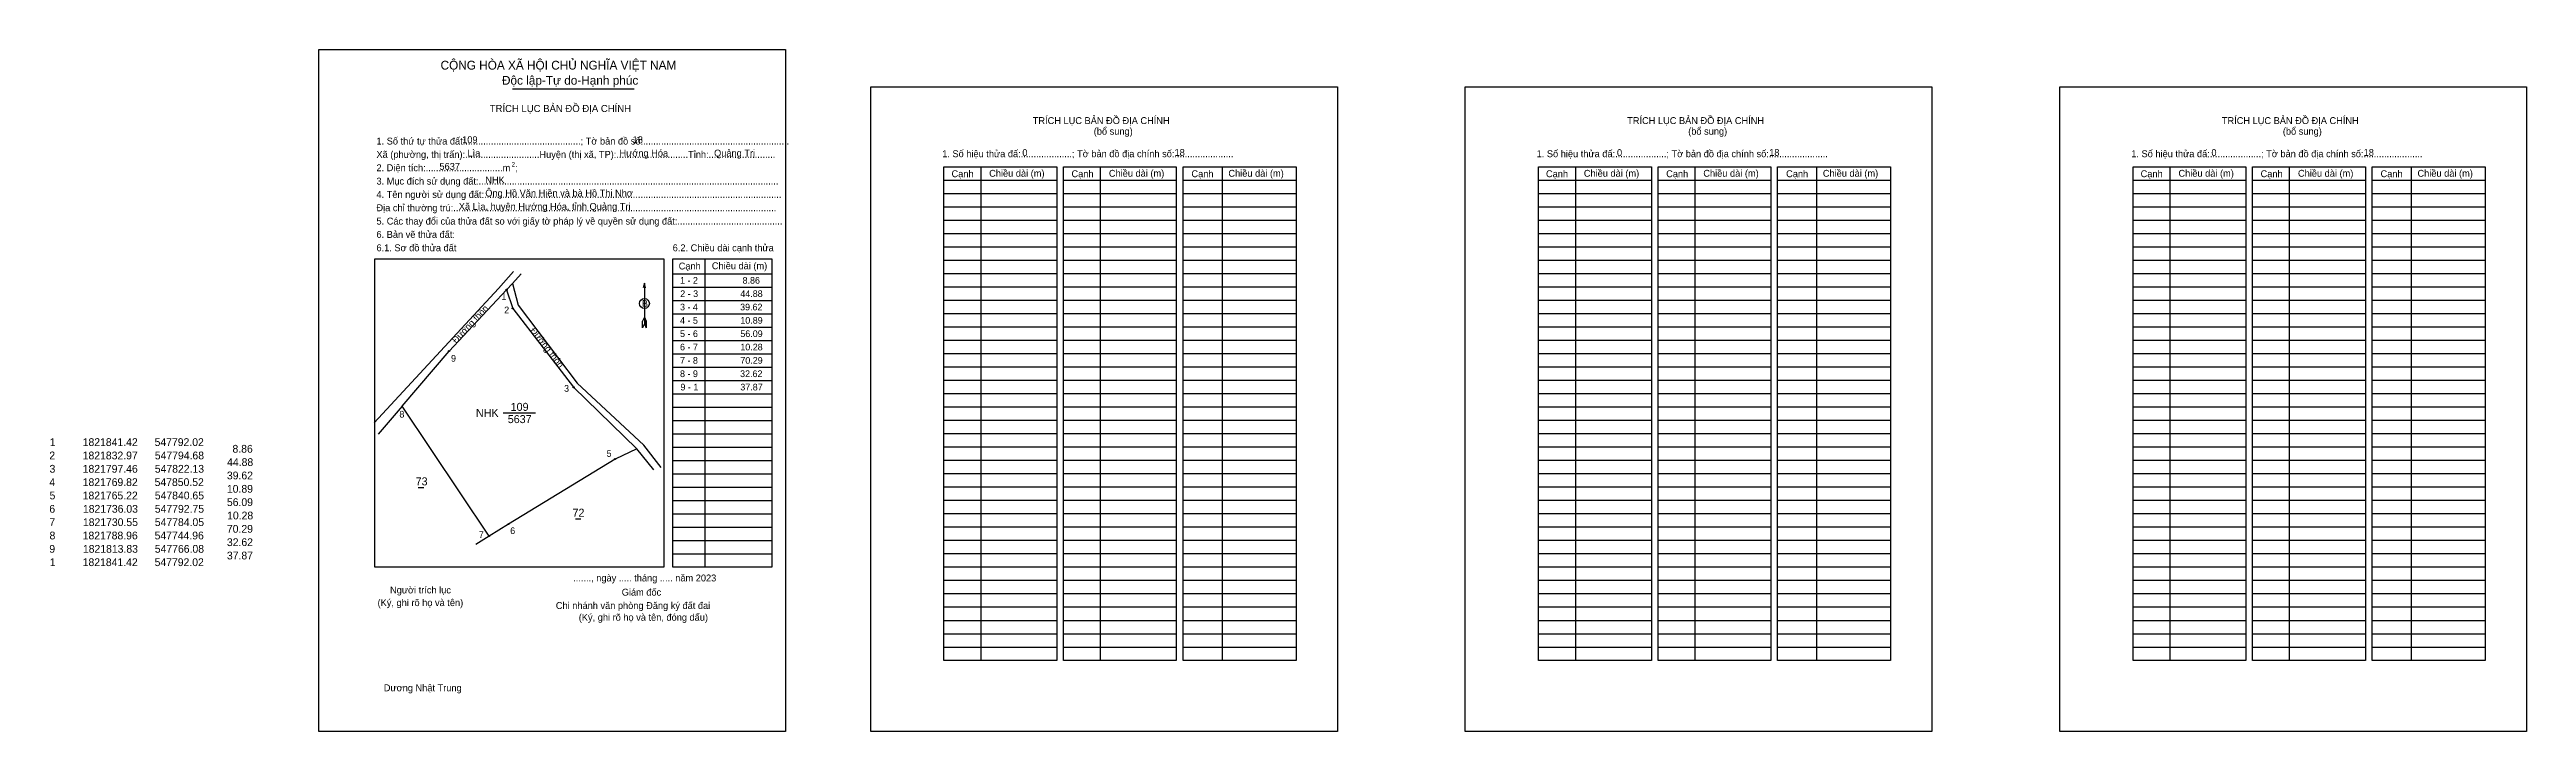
# Model space of a CAD drawing. Extents: x 547587 to 548700, y 1821643 to 1821949.
import ezdxf

# ---------------------------------------------------------------- set-up
doc = ezdxf.new("R2010")
doc.units = 0
for name, color, linetype in [('Level 1', 7, 'Continuous'), ('Level 10', 7, 'Continuous'), ('Level 11', 7, 'Continuous'), ('Level 13', 7, 'Continuous'), ('Level 2', 7, 'Continuous'), ('Level 27', 7, 'Continuous'), ('Level 36', 7, 'Continuous'), ('Level 52', 7, 'Continuous'), ('Level 53', 7, 'Continuous'), ('Level 6', 7, 'Continuous'), ('Level 9', 7, 'Continuous')]:
    doc.layers.add(name, color=color, linetype=linetype)

msp = doc.modelspace()

# ---------------------------------------------------------------- linework, layer by layer
at = {"layer": 'Level 1'}
for p, q in [((547707.6, 1821949.4), (547707.6, 1821949.4)), ((547955.6, 1821932.7), (547955.6, 1821932.7)), ((547988.5, 1821890.7), (548039.2, 1821890.7)), ((548005, 1821896.7), (548005, 1821674.7)), ((548042.2, 1821890.7), (548092.9, 1821890.7)), ((548058.7, 1821896.7), (548058.7, 1821674.7)), ((548096, 1821890.7), (548146.7, 1821890.7)), ((548113.5, 1821896.7), (548113.5, 1821674.7)), ((548255.7, 1821890.7), (548306.4, 1821890.7)), ((548272.2, 1821896.7), (548272.2, 1821674.7)), ((548309.4, 1821890.7), (548360.1, 1821890.7)), ((548325.9, 1821896.7), (548325.9, 1821674.7)), ((548363.1, 1821890.7), (548413.8, 1821890.7)), ((548380.6, 1821896.7), (548380.6, 1821674.7)), ((548522.8, 1821890.7), (548573.5, 1821890.7)), ((548539.3, 1821896.7), (548539.3, 1821674.7)), ((548576.5, 1821890.7), (548627.2, 1821890.7)), ((548593, 1821896.7), (548593, 1821674.7)), ((548630.3, 1821890.7), (548681, 1821890.7)), ((548647.8, 1821896.7), (548647.8, 1821674.7)), ((547988.5, 1821884.7), (548039.2, 1821884.7)), ((547988.5, 1821878.7), (548039.2, 1821878.7)), ((548042.2, 1821884.7), (548092.9, 1821884.7)), ((548042.2, 1821878.7), (548092.9, 1821878.7)), ((548096, 1821884.7), (548146.7, 1821884.7)), ((548096, 1821878.7), (548146.7, 1821878.7)), ((548255.7, 1821884.7), (548306.4, 1821884.7)), ((548255.7, 1821878.7), (548306.4, 1821878.7)), ((548309.4, 1821884.7), (548360.1, 1821884.7)), ((548309.4, 1821878.7), (548360.1, 1821878.7)), ((548363.1, 1821884.7), (548413.8, 1821884.7)), ((548363.1, 1821878.7), (548413.8, 1821878.7)), ((548522.8, 1821884.7), (548573.5, 1821884.7)), ((548522.8, 1821878.7), (548573.5, 1821878.7)), ((548576.5, 1821884.7), (548627.2, 1821884.7)), ((548576.5, 1821878.7), (548627.2, 1821878.7)), ((548630.3, 1821884.7), (548681, 1821884.7)), ((548630.3, 1821878.7), (548681, 1821878.7)), ((547988.5, 1821872.7), (548039.2, 1821872.7)), ((547988.5, 1821866.7), (548039.2, 1821866.7)), ((548042.2, 1821872.7), (548092.9, 1821872.7)), ((548042.2, 1821866.7), (548092.9, 1821866.7)), ((548096, 1821872.7), (548146.7, 1821872.7)), ((548096, 1821866.7), (548146.7, 1821866.7)), ((548255.7, 1821872.7), (548306.4, 1821872.7)), ((548255.7, 1821866.7), (548306.4, 1821866.7)), ((548309.4, 1821872.7), (548360.1, 1821872.7)), ((548309.4, 1821866.7), (548360.1, 1821866.7)), ((548363.1, 1821872.7), (548413.8, 1821872.7)), ((548363.1, 1821866.7), (548413.8, 1821866.7)), ((548522.8, 1821872.7), (548573.5, 1821872.7)), ((548522.8, 1821866.7), (548573.5, 1821866.7)), ((548576.5, 1821872.7), (548627.2, 1821872.7)), ((548576.5, 1821866.7), (548627.2, 1821866.7)), ((548630.3, 1821872.7), (548681, 1821872.7)), ((548630.3, 1821866.7), (548681, 1821866.7)), ((547732.8, 1821855.3), (547732.8, 1821855.3)), ((547881, 1821855.3), (547881, 1821716.6)), ((547988.5, 1821860.7), (548039.2, 1821860.7)), ((547988.5, 1821854.7), (548039.2, 1821854.7)), ((548042.2, 1821860.7), (548092.9, 1821860.7)), ((548042.2, 1821854.7), (548092.9, 1821854.7)), ((548096, 1821860.7), (548146.7, 1821860.7)), ((548096, 1821854.7), (548146.7, 1821854.7)), ((548255.7, 1821860.7), (548306.4, 1821860.7)), ((548255.7, 1821854.7), (548306.4, 1821854.7)), ((548309.4, 1821860.7), (548360.1, 1821860.7)), ((548309.4, 1821854.7), (548360.1, 1821854.7)), ((548363.1, 1821860.7), (548413.8, 1821860.7)), ((548363.1, 1821854.7), (548413.8, 1821854.7)), ((548522.8, 1821860.7), (548573.5, 1821860.7)), ((548522.8, 1821854.7), (548573.5, 1821854.7)), ((548576.5, 1821860.7), (548627.2, 1821860.7)), ((548576.5, 1821854.7), (548627.2, 1821854.7)), ((548630.3, 1821860.7), (548681, 1821860.7)), ((548630.3, 1821854.7), (548681, 1821854.7)), ((547853.9, 1821844.3), (547853.9, 1821826.1)), ((547866.6, 1821848.6), (547911.1, 1821848.6)), ((547988.5, 1821848.7), (548039.2, 1821848.7)), ((547988.5, 1821842.7), (548039.2, 1821842.7)), ((548042.2, 1821848.7), (548092.9, 1821848.7)), ((548042.2, 1821842.7), (548092.9, 1821842.7)), ((548096, 1821848.7), (548146.7, 1821848.7)), ((548096, 1821842.7), (548146.7, 1821842.7)), ((548255.7, 1821848.7), (548306.4, 1821848.7)), ((548255.7, 1821842.7), (548306.4, 1821842.7)), ((548309.4, 1821848.7), (548360.1, 1821848.7)), ((548309.4, 1821842.7), (548360.1, 1821842.7)), ((548363.1, 1821848.7), (548413.8, 1821848.7)), ((548363.1, 1821842.7), (548413.8, 1821842.7)), ((548522.8, 1821848.7), (548573.5, 1821848.7)), ((548522.8, 1821842.7), (548573.5, 1821842.7)), ((548576.5, 1821848.7), (548627.2, 1821848.7)), ((548576.5, 1821842.7), (548627.2, 1821842.7)), ((548630.3, 1821848.7), (548681, 1821848.7)), ((548630.3, 1821842.7), (548681, 1821842.7)), ((547866.6, 1821842.6), (547911.1, 1821842.6)), ((547866.6, 1821836.6), (547911.1, 1821836.6)), ((547988.5, 1821836.7), (548039.2, 1821836.7)), ((548042.2, 1821836.7), (548092.9, 1821836.7)), ((548096, 1821836.7), (548146.7, 1821836.7)), ((548255.7, 1821836.7), (548306.4, 1821836.7)), ((548309.4, 1821836.7), (548360.1, 1821836.7)), ((548363.1, 1821836.7), (548413.8, 1821836.7)), ((548522.8, 1821836.7), (548573.5, 1821836.7)), ((548576.5, 1821836.7), (548627.2, 1821836.7)), ((548630.3, 1821836.7), (548681, 1821836.7)), ((547853.9, 1821829.1), (547853.1, 1821827.3)), ((547853.1, 1821824.3), (547853.1, 1821827.3)), ((547853.9, 1821826.1), (547853.1, 1821824.3)), ((547853.9, 1821829.1), (547854.7, 1821827.3)), ((547853.9, 1821828.9), (547854.7, 1821827)), ((547853.9, 1821828.6), (547854.7, 1821826.7)), ((547853.9, 1821828.3), (547854.7, 1821826.5)), ((547853.9, 1821828.1), (547854.7, 1821826.2)), ((547853.9, 1821827.8), (547854.7, 1821825.9)), ((547853.9, 1821827.6), (547854.7, 1821825.7)), ((547853.9, 1821827.3), (547854.7, 1821825.4)), ((547853.9, 1821827), (547854.7, 1821825.1)), ((547853.9, 1821826.8), (547854.7, 1821824.9)), ((547853.9, 1821826.5), (547854.7, 1821824.6)), ((547853.9, 1821826.1), (547854.7, 1821824.3)), ((547854.7, 1821824.3), (547854.7, 1821827.3)), ((547866.6, 1821830.6), (547911.1, 1821830.6)), ((547866.6, 1821824.6), (547911.1, 1821824.6)), ((547988.5, 1821830.7), (548039.2, 1821830.7)), ((547988.5, 1821824.7), (548039.2, 1821824.7)), ((548042.2, 1821830.7), (548092.9, 1821830.7)), ((548042.2, 1821824.7), (548092.9, 1821824.7)), ((548096, 1821830.7), (548146.7, 1821830.7)), ((548096, 1821824.7), (548146.7, 1821824.7)), ((548255.7, 1821830.7), (548306.4, 1821830.7)), ((548255.7, 1821824.7), (548306.4, 1821824.7)), ((548309.4, 1821830.7), (548360.1, 1821830.7)), ((548309.4, 1821824.7), (548360.1, 1821824.7)), ((548363.1, 1821830.7), (548413.8, 1821830.7)), ((548363.1, 1821824.7), (548413.8, 1821824.7)), ((548522.8, 1821830.7), (548573.5, 1821830.7)), ((548522.8, 1821824.7), (548573.5, 1821824.7)), ((548576.5, 1821830.7), (548627.2, 1821830.7)), ((548576.5, 1821824.7), (548627.2, 1821824.7)), ((548630.3, 1821830.7), (548681, 1821830.7)), ((548630.3, 1821824.7), (548681, 1821824.7)), ((547866.6, 1821818.6), (547911.1, 1821818.6)), ((547866.6, 1821812.6), (547911.1, 1821812.6)), ((547988.5, 1821818.7), (548039.2, 1821818.7)), ((547988.5, 1821812.7), (548039.2, 1821812.7)), ((548042.2, 1821818.7), (548092.9, 1821818.7)), ((548042.2, 1821812.7), (548092.9, 1821812.7)), ((548096, 1821818.7), (548146.7, 1821818.7)), ((548096, 1821812.7), (548146.7, 1821812.7)), ((548255.7, 1821818.7), (548306.4, 1821818.7)), ((548255.7, 1821812.7), (548306.4, 1821812.7)), ((548309.4, 1821818.7), (548360.1, 1821818.7)), ((548309.4, 1821812.7), (548360.1, 1821812.7)), ((548363.1, 1821818.7), (548413.8, 1821818.7)), ((548363.1, 1821812.7), (548413.8, 1821812.7)), ((548522.8, 1821818.7), (548573.5, 1821818.7)), ((548522.8, 1821812.7), (548573.5, 1821812.7)), ((548576.5, 1821818.7), (548627.2, 1821818.7)), ((548576.5, 1821812.7), (548627.2, 1821812.7)), ((548630.3, 1821818.7), (548681, 1821818.7)), ((548630.3, 1821812.7), (548681, 1821812.7)), ((547866.6, 1821806.6), (547911.1, 1821806.6)), ((547866.6, 1821800.6), (547911.1, 1821800.6)), ((547988.5, 1821806.7), (548039.2, 1821806.7)), ((547988.5, 1821800.7), (548039.2, 1821800.7)), ((548042.2, 1821806.7), (548092.9, 1821806.7)), ((548042.2, 1821800.7), (548092.9, 1821800.7)), ((548096, 1821806.7), (548146.7, 1821806.7)), ((548096, 1821800.7), (548146.7, 1821800.7)), ((548255.7, 1821806.7), (548306.4, 1821806.7)), ((548255.7, 1821800.7), (548306.4, 1821800.7)), ((548309.4, 1821806.7), (548360.1, 1821806.7)), ((548309.4, 1821800.7), (548360.1, 1821800.7)), ((548363.1, 1821806.7), (548413.8, 1821806.7)), ((548363.1, 1821800.7), (548413.8, 1821800.7)), ((548522.8, 1821806.7), (548573.5, 1821806.7)), ((548522.8, 1821800.7), (548573.5, 1821800.7)), ((548576.5, 1821806.7), (548627.2, 1821806.7)), ((548576.5, 1821800.7), (548627.2, 1821800.7)), ((548630.3, 1821806.7), (548681, 1821806.7)), ((548630.3, 1821800.7), (548681, 1821800.7)), ((547866.6, 1821794.6), (547911.1, 1821794.6)), ((547866.6, 1821788.6), (547911.1, 1821788.6)), ((547988.5, 1821794.7), (548039.2, 1821794.7)), ((547988.5, 1821788.7), (548039.2, 1821788.7)), ((548042.2, 1821794.7), (548092.9, 1821794.7)), ((548042.2, 1821788.7), (548092.9, 1821788.7)), ((548096, 1821794.7), (548146.7, 1821794.7)), ((548096, 1821788.7), (548146.7, 1821788.7)), ((548255.7, 1821794.7), (548306.4, 1821794.7)), ((548255.7, 1821788.7), (548306.4, 1821788.7)), ((548309.4, 1821794.7), (548360.1, 1821794.7)), ((548309.4, 1821788.7), (548360.1, 1821788.7)), ((548363.1, 1821794.7), (548413.8, 1821794.7)), ((548363.1, 1821788.7), (548413.8, 1821788.7)), ((548522.8, 1821794.7), (548573.5, 1821794.7)), ((548522.8, 1821788.7), (548573.5, 1821788.7)), ((548576.5, 1821794.7), (548627.2, 1821794.7)), ((548576.5, 1821788.7), (548627.2, 1821788.7)), ((548630.3, 1821794.7), (548681, 1821794.7)), ((548630.3, 1821788.7), (548681, 1821788.7)), ((547866.6, 1821782.6), (547911.1, 1821782.6)), ((547866.6, 1821776.6), (547911.1, 1821776.6)), ((547988.5, 1821782.7), (548039.2, 1821782.7)), ((547988.5, 1821776.7), (548039.2, 1821776.7)), ((548042.2, 1821782.7), (548092.9, 1821782.7)), ((548042.2, 1821776.7), (548092.9, 1821776.7)), ((548096, 1821782.7), (548146.7, 1821782.7)), ((548096, 1821776.7), (548146.7, 1821776.7)), ((548255.7, 1821782.7), (548306.4, 1821782.7)), ((548255.7, 1821776.7), (548306.4, 1821776.7)), ((548309.4, 1821782.7), (548360.1, 1821782.7)), ((548309.4, 1821776.7), (548360.1, 1821776.7)), ((548363.1, 1821782.7), (548413.8, 1821782.7)), ((548363.1, 1821776.7), (548413.8, 1821776.7)), ((548522.8, 1821782.7), (548573.5, 1821782.7)), ((548522.8, 1821776.7), (548573.5, 1821776.7)), ((548576.5, 1821782.7), (548627.2, 1821782.7)), ((548576.5, 1821776.7), (548627.2, 1821776.7)), ((548630.3, 1821782.7), (548681, 1821782.7)), ((548630.3, 1821776.7), (548681, 1821776.7)), ((547866.6, 1821770.6), (547911.1, 1821770.6)), ((547988.5, 1821770.7), (548039.2, 1821770.7)), ((548042.2, 1821770.7), (548092.9, 1821770.7)), ((548096, 1821770.7), (548146.7, 1821770.7)), ((548255.7, 1821770.7), (548306.4, 1821770.7)), ((548309.4, 1821770.7), (548360.1, 1821770.7)), ((548363.1, 1821770.7), (548413.8, 1821770.7)), ((548522.8, 1821770.7), (548573.5, 1821770.7)), ((548576.5, 1821770.7), (548627.2, 1821770.7)), ((548630.3, 1821770.7), (548681, 1821770.7)), ((547866.6, 1821764.6), (547911.1, 1821764.6)), ((547866.6, 1821758.6), (547911.1, 1821758.6)), ((547988.5, 1821764.7), (548039.2, 1821764.7)), ((547988.5, 1821758.7), (548039.2, 1821758.7)), ((548042.2, 1821764.7), (548092.9, 1821764.7)), ((548042.2, 1821758.7), (548092.9, 1821758.7)), ((548096, 1821764.7), (548146.7, 1821764.7)), ((548096, 1821758.7), (548146.7, 1821758.7)), ((548255.7, 1821764.7), (548306.4, 1821764.7)), ((548255.7, 1821758.7), (548306.4, 1821758.7)), ((548309.4, 1821764.7), (548360.1, 1821764.7)), ((548309.4, 1821758.7), (548360.1, 1821758.7)), ((548363.1, 1821764.7), (548413.8, 1821764.7)), ((548363.1, 1821758.7), (548413.8, 1821758.7)), ((548522.8, 1821764.7), (548573.5, 1821764.7)), ((548522.8, 1821758.7), (548573.5, 1821758.7)), ((548576.5, 1821764.7), (548627.2, 1821764.7)), ((548576.5, 1821758.7), (548627.2, 1821758.7)), ((548630.3, 1821764.7), (548681, 1821764.7)), ((548630.3, 1821758.7), (548681, 1821758.7)), ((547866.6, 1821752.6), (547911.1, 1821752.6)), ((547866.6, 1821746.6), (547911.1, 1821746.6)), ((547988.5, 1821752.7), (548039.2, 1821752.7)), ((547988.5, 1821746.7), (548039.2, 1821746.7)), ((548042.2, 1821752.7), (548092.9, 1821752.7)), ((548042.2, 1821746.7), (548092.9, 1821746.7)), ((548096, 1821752.7), (548146.7, 1821752.7)), ((548096, 1821746.7), (548146.7, 1821746.7)), ((548255.7, 1821752.7), (548306.4, 1821752.7)), ((548255.7, 1821746.7), (548306.4, 1821746.7)), ((548309.4, 1821752.7), (548360.1, 1821752.7)), ((548309.4, 1821746.7), (548360.1, 1821746.7)), ((548363.1, 1821752.7), (548413.8, 1821752.7)), ((548363.1, 1821746.7), (548413.8, 1821746.7)), ((548522.8, 1821752.7), (548573.5, 1821752.7)), ((548522.8, 1821746.7), (548573.5, 1821746.7)), ((548576.5, 1821752.7), (548627.2, 1821752.7)), ((548576.5, 1821746.7), (548627.2, 1821746.7)), ((548630.3, 1821752.7), (548681, 1821752.7)), ((548630.3, 1821746.7), (548681, 1821746.7)), ((547866.6, 1821740.6), (547911.1, 1821740.6)), ((547866.6, 1821734.6), (547911.1, 1821734.6)), ((547988.5, 1821740.7), (548039.2, 1821740.7)), ((547988.5, 1821734.7), (548039.2, 1821734.7)), ((548042.2, 1821740.7), (548092.9, 1821740.7)), ((548042.2, 1821734.7), (548092.9, 1821734.7)), ((548096, 1821740.7), (548146.7, 1821740.7)), ((548096, 1821734.7), (548146.7, 1821734.7)), ((548255.7, 1821740.7), (548306.4, 1821740.7)), ((548255.7, 1821734.7), (548306.4, 1821734.7)), ((548309.4, 1821740.7), (548360.1, 1821740.7)), ((548309.4, 1821734.7), (548360.1, 1821734.7)), ((548363.1, 1821740.7), (548413.8, 1821740.7)), ((548363.1, 1821734.7), (548413.8, 1821734.7)), ((548522.8, 1821740.7), (548573.5, 1821740.7)), ((548522.8, 1821734.7), (548573.5, 1821734.7)), ((548576.5, 1821740.7), (548627.2, 1821740.7)), ((548576.5, 1821734.7), (548627.2, 1821734.7)), ((548630.3, 1821740.7), (548681, 1821740.7)), ((548630.3, 1821734.7), (548681, 1821734.7)), ((547866.6, 1821728.6), (547911.1, 1821728.6)), ((547866.6, 1821722.6), (547911.1, 1821722.6)), ((547988.5, 1821728.7), (548039.2, 1821728.7)), ((547988.5, 1821722.7), (548039.2, 1821722.7)), ((548042.2, 1821728.7), (548092.9, 1821728.7)), ((548042.2, 1821722.7), (548092.9, 1821722.7)), ((548096, 1821728.7), (548146.7, 1821728.7)), ((548096, 1821722.7), (548146.7, 1821722.7)), ((548255.7, 1821728.7), (548306.4, 1821728.7)), ((548255.7, 1821722.7), (548306.4, 1821722.7)), ((548309.4, 1821728.7), (548360.1, 1821728.7)), ((548309.4, 1821722.7), (548360.1, 1821722.7)), ((548363.1, 1821728.7), (548413.8, 1821728.7)), ((548363.1, 1821722.7), (548413.8, 1821722.7)), ((548522.8, 1821728.7), (548573.5, 1821728.7)), ((548522.8, 1821722.7), (548573.5, 1821722.7)), ((548576.5, 1821728.7), (548627.2, 1821728.7)), ((548576.5, 1821722.7), (548627.2, 1821722.7)), ((548630.3, 1821728.7), (548681, 1821728.7)), ((548630.3, 1821722.7), (548681, 1821722.7)), ((547862.6, 1821716.6), (547862.6, 1821716.6)), ((547988.5, 1821716.7), (548039.2, 1821716.7)), ((547988.5, 1821710.7), (548039.2, 1821710.7)), ((548042.2, 1821716.7), (548092.9, 1821716.7)), ((548042.2, 1821710.7), (548092.9, 1821710.7)), ((548096, 1821716.7), (548146.7, 1821716.7)), ((548096, 1821710.7), (548146.7, 1821710.7)), ((548255.7, 1821716.7), (548306.4, 1821716.7)), ((548255.7, 1821710.7), (548306.4, 1821710.7)), ((548309.4, 1821716.7), (548360.1, 1821716.7)), ((548309.4, 1821710.7), (548360.1, 1821710.7)), ((548363.1, 1821716.7), (548413.8, 1821716.7)), ((548363.1, 1821710.7), (548413.8, 1821710.7)), ((548522.8, 1821716.7), (548573.5, 1821716.7)), ((548522.8, 1821710.7), (548573.5, 1821710.7)), ((548576.5, 1821716.7), (548627.2, 1821716.7)), ((548576.5, 1821710.7), (548627.2, 1821710.7)), ((548630.3, 1821716.7), (548681, 1821716.7)), ((548630.3, 1821710.7), (548681, 1821710.7)), ((547988.5, 1821704.7), (548039.2, 1821704.7)), ((547988.5, 1821698.7), (548039.2, 1821698.7)), ((548042.2, 1821704.7), (548092.9, 1821704.7)), ((548042.2, 1821698.7), (548092.9, 1821698.7)), ((548096, 1821704.7), (548146.7, 1821704.7)), ((548096, 1821698.7), (548146.7, 1821698.7)), ((548255.7, 1821704.7), (548306.4, 1821704.7)), ((548255.7, 1821698.7), (548306.4, 1821698.7)), ((548309.4, 1821704.7), (548360.1, 1821704.7)), ((548309.4, 1821698.7), (548360.1, 1821698.7)), ((548363.1, 1821704.7), (548413.8, 1821704.7)), ((548363.1, 1821698.7), (548413.8, 1821698.7)), ((548522.8, 1821704.7), (548573.5, 1821704.7)), ((548522.8, 1821698.7), (548573.5, 1821698.7)), ((548576.5, 1821704.7), (548627.2, 1821704.7)), ((548576.5, 1821698.7), (548627.2, 1821698.7)), ((548630.3, 1821704.7), (548681, 1821704.7)), ((548630.3, 1821698.7), (548681, 1821698.7)), ((547988.5, 1821692.7), (548039.2, 1821692.7)), ((548042.2, 1821692.7), (548092.9, 1821692.7)), ((548096, 1821692.7), (548146.7, 1821692.7)), ((548255.7, 1821692.7), (548306.4, 1821692.7)), ((548309.4, 1821692.7), (548360.1, 1821692.7)), ((548363.1, 1821692.7), (548413.8, 1821692.7)), ((548522.8, 1821692.7), (548573.5, 1821692.7)), ((548576.5, 1821692.7), (548627.2, 1821692.7)), ((548630.3, 1821692.7), (548681, 1821692.7)), ((547988.5, 1821686.7), (548039.2, 1821686.7)), ((547988.5, 1821680.7), (548039.2, 1821680.7)), ((548042.2, 1821686.7), (548092.9, 1821686.7)), ((548042.2, 1821680.7), (548092.9, 1821680.7)), ((548096, 1821686.7), (548146.7, 1821686.7)), ((548096, 1821680.7), (548146.7, 1821680.7)), ((548255.7, 1821686.7), (548306.4, 1821686.7)), ((548255.7, 1821680.7), (548306.4, 1821680.7)), ((548309.4, 1821686.7), (548360.1, 1821686.7)), ((548309.4, 1821680.7), (548360.1, 1821680.7)), ((548363.1, 1821686.7), (548413.8, 1821686.7)), ((548363.1, 1821680.7), (548413.8, 1821680.7)), ((548522.8, 1821686.7), (548573.5, 1821686.7)), ((548522.8, 1821680.7), (548573.5, 1821680.7)), ((548576.5, 1821686.7), (548627.2, 1821686.7)), ((548576.5, 1821680.7), (548627.2, 1821680.7)), ((548630.3, 1821686.7), (548681, 1821686.7)), ((548630.3, 1821680.7), (548681, 1821680.7)), ((547917.3, 1821642.7), (547917.3, 1821642.7)), ((548165.3, 1821642.7), (548165.3, 1821642.7))]:
    msp.add_line(p, q, dxfattribs=at)
for points in [[(547988.5, 1821896.7), (548039.2, 1821896.7), (548039.2, 1821674.7), (547988.5, 1821674.7)], [(548042.2, 1821896.7), (548092.9, 1821896.7), (548092.9, 1821674.7), (548042.2, 1821674.7)], [(548096, 1821896.7), (548146.7, 1821896.7), (548146.7, 1821674.7), (548096, 1821674.7)], [(548255.7, 1821896.7), (548306.4, 1821896.7), (548306.4, 1821674.7), (548255.7, 1821674.7)], [(548309.4, 1821896.7), (548360.1, 1821896.7), (548360.1, 1821674.7), (548309.4, 1821674.7)], [(548363.1, 1821896.7), (548413.8, 1821896.7), (548413.8, 1821674.7), (548363.1, 1821674.7)], [(548522.8, 1821896.7), (548573.5, 1821896.7), (548573.5, 1821674.7), (548522.8, 1821674.7)], [(548576.5, 1821896.7), (548627.2, 1821896.7), (548627.2, 1821674.7), (548576.5, 1821674.7)], [(548630.3, 1821896.7), (548681, 1821896.7), (548681, 1821674.7), (548630.3, 1821674.7)], [(547732.8, 1821855.3), (547862.6, 1821855.3), (547862.6, 1821716.6), (547732.8, 1821716.6)], [(547866.6, 1821855.3), (547911.1, 1821855.3), (547911.1, 1821716.6), (547866.6, 1821716.6)]]:
    msp.add_lwpolyline(points, close=True, dxfattribs=at)
msp.add_lwpolyline([(547854.4, 1821842.3), (547853.9, 1821844.3), (547853.4, 1821842.3)], dxfattribs=at)
msp.add_circle((547853.9, 1821835.2), 2.21, dxfattribs=at)
at = {"layer": 'Level 10'}
for p, q in [((547788.3, 1821842), (547795, 1821849.6)), ((547792, 1821841.4), (547794.6, 1821844.2)), ((547798.5, 1821848.5), (547794.6, 1821844.2)), ((547794.6, 1821844.2), (547797.1, 1821834.5)), ((547732.5, 1821781.6), (547788.3, 1821842)), ((547797.1, 1821834.5), (547823.7, 1821799.3)), ((547823.7, 1821799.3), (547853.6, 1821771.5)), ((547858.1, 1821760.4), (547850.5, 1821769.8)), ((547861.5, 1821761.5), (547853.6, 1821771.5))]:
    msp.add_line(p, q, dxfattribs=at)
msp.add_lwpolyline([(547784.1, 1821730.6), (547745, 1821789), (547766.1, 1821813.8), (547792, 1821841.4), (547794.7, 1821833), (547822.1, 1821797.5), (547850.5, 1821769.8), (547840.7, 1821765.2), (547792.8, 1821736)], close=True, dxfattribs=at)
at = {"layer": 'Level 11'}
for centre in [(547792, 1821841.4), (547794.7, 1821833), (547766.1, 1821813.8), (547822.1, 1821797.5), (547840.7, 1821765.2), (547792.8, 1821736), (547784.1, 1821730.6), (547784.1, 1821730.6)]:
    msp.add_circle(centre, 0.24, dxfattribs=at)
at = {"layer": 'Level 13'}
msp.add_line((547794.6, 1821931.7), (547849.3, 1821931.7), dxfattribs=at)
at = {"layer": 'Level 2'}
for points in [[(547707.6, 1821949.4), (547917.3, 1821949.4), (547917.3, 1821642.7), (547707.6, 1821642.7)], [(547955.6, 1821932.7), (548165.3, 1821932.7), (548165.3, 1821642.7), (547955.6, 1821642.7)], [(548222.7, 1821932.7), (548432.4, 1821932.7), (548432.4, 1821642.7), (548222.7, 1821642.7)], [(548489.9, 1821932.7), (548699.6, 1821932.7), (548699.6, 1821642.7), (548489.9, 1821642.7)]]:
    msp.add_lwpolyline(points, close=True, dxfattribs=at)
at = {"layer": 'Level 27'}
for p, q in [((547745, 1821789), (547734.3, 1821776.4)), ((547784.1, 1821730.6), (547778.1, 1821726.8))]:
    msp.add_line(p, q, dxfattribs=at)
at = {"layer": 'Level 9'}
for p, q in [((547790.4, 1821786), (547804.9, 1821786)), ((547752.3, 1821752.4), (547754.8, 1821752.4)), ((547823, 1821738.3), (547825.4, 1821738.3))]:
    msp.add_line(p, q, dxfattribs=at)

# ---------------------------------------------------------------- texts
at = {"layer": 'Level 1'}
for s, height, p in [('TRÍCH LỤC BẢN ĐỒ ĐỊA CHÍNH', 3.2, (547784.4, 1821921.3)), ('1. Số thứ tự thửa đất:.............................................; Tờ bản đồ số:.........................................................', 3.1, (547733.5, 1821906.7)), ('TRÍCH LỤC BẢN ĐỒ ĐỊA CHÍNH', 3.1, (548028.4, 1821915.9)), ('(bổ sung)', 3.1, (548055.8, 1821911.1)), ('TRÍCH LỤC BẢN ĐỒ ĐỊA CHÍNH', 3.1, (548295.5, 1821915.9)), ('(bổ sung)', 3.1, (548322.9, 1821911.1)), ('TRÍCH LỤC BẢN ĐỒ ĐỊA CHÍNH', 3.1, (548562.7, 1821915.9)), ('(bổ sung)', 3.1, (548590.1, 1821911.1)), ('Xã (phường, thị trấn):.............................Huyện (thị xã, TP):............................Tỉnh:..........................', 3.1, (547733.5, 1821900.7)), ('2', 2, (547794.2, 1821896.8)), ('1. Số hiệu thửa đấ:....................; Tờ bản đồ địa chính số:.......................', 3.1, (547987.7, 1821901)), ('1. Số hiệu thửa đấ:....................; Tờ bản đồ địa chính số:.......................', 3.1, (548254.8, 1821901)), ('1. Số hiệu thửa đấ:....................; Tờ bản đồ địa chính số:.......................', 3.1, (548522, 1821901)), ('3. Mục đích sử dụng đất:.....................................................................................................................', 3.1, (547733.5, 1821888.7)), ('2. Diện tích:..............................m  ;', 3.1, (547733.5, 1821894.7)), ('Cạnh', 3.1, (547991.9, 1821892)), ('Chiều dài (m)', 3.1, (548008.8, 1821892.2)), ('Cạnh', 3.1, (548045.8, 1821892)), ('Chiều dài (m)', 3.1, (548062.6, 1821892.2)), ('Cạnh', 3.1, (548099.7, 1821892)), ('Chiều dài (m)', 3.1, (548116.3, 1821892.2)), ('Cạnh', 3.1, (548259, 1821892)), ('Chiều dài (m)', 3.1, (548276, 1821892.2)), ('Cạnh', 3.1, (548313, 1821892)), ('Chiều dài (m)', 3.1, (548329.7, 1821892.2)), ('Cạnh', 3.1, (548366.9, 1821892)), ('Chiều dài (m)', 3.1, (548383.4, 1821892.2)), ('Cạnh', 3.1, (548526.2, 1821892)), ('Chiều dài (m)', 3.1, (548543.2, 1821892.2)), ('Cạnh', 3.1, (548580.1, 1821892)), ('Chiều dài (m)', 3.1, (548596.9, 1821892.2)), ('Cạnh', 3.1, (548634, 1821892)), ('Chiều dài (m)', 3.1, (548650.6, 1821892.2)), ('4. Tên người sử dụng đất:....................................................................................................................', 3.1, (547733.5, 1821882.7)), ('Địa chỉ thường trú:..............................................................................................................................', 3.1, (547733.5, 1821876.7)), ('5. Các thay đổi của thửa đất so với giấy tờ pháp lý về quyền sử dụng đất:.........................................', 3.1, (547733.5, 1821870.7)), ('6. Bản vẽ thửa đất:', 3.1, (547733.5, 1821864.7)), ('6.1. Sơ đồ thửa đất', 3.1, (547733.5, 1821858.7)), ('6.2. Chiều dài cạnh thửa', 3.1, (547866.6, 1821858.7)), ('Chiều dài (m)', 3.1, (547884.2, 1821850.6)), ('Cạnh', 3.1, (547869.3, 1821850.5)), ('B', 3, (547852.8, 1821833.7)), ('......., ngày ..... tháng ..... năm 2023', 3.1, (547821.9, 1821710.2)), ('(Ký, ghi rõ họ và tên)', 3.1, (547734, 1821699.1)), ('Người trích lục', 3.1, (547739.6, 1821704.8)), ('Chi nhánh văn phòng Đăng ký đất đai', 3.1, (547814.1, 1821697.8)), ('Giám đốc', 3.1, (547843.7, 1821703.8)), ('(Ký, ghi rõ họ và tên, đóng dấu)', 3.1, (547824.4, 1821692.5)), ('Dương Nhật Trung', 3.1, (547736.8, 1821660.8))]:
    msp.add_text(s, height=height, dxfattribs=at).set_placement(p)
at = {"layer": 'Level 10'}
for rotation, p in [(46.7655, (547769.3, 1821817)), (307.7048, (547802.4, 1821823))]:
    msp.add_text('Đường thôn', height=3, rotation=rotation, dxfattribs=at).set_placement(p)
at = {"layer": 'Level 13'}
for s, height, p in [('CỘNG HÒA XÃ HỘI CHỦ NGHĨA VIỆT NAM', 3.96, (547762.3, 1821940.4)), ('Độc lập-Tự do-Hạnh phúc', 3.96, (547789.9, 1821933.6)), ('NHK', 3.6, (547778.2, 1821784.2)), ('109', 3.6, (547793.8, 1821786.9)), ('5637', 3.6, (547792.5, 1821781.4))]:
    msp.add_text(s, height=height, dxfattribs=at).set_placement(p)
at = {"layer": 'Level 36'}
for s, p in [('73', (547751.1, 1821753.4)), ('72', (547821.6, 1821739.3))]:
    msp.add_text(s, height=3.6, dxfattribs=at).set_placement(p)
at = {"layer": 'Level 52'}
for s, p in [('1 - 2', (547869.9, 1821844.1)), ('8.86', (547898, 1821844.1)), ('3 - 4', (547869.9, 1821832.1)), ('2 - 3', (547870, 1821838.1)), ('44.88', (547897, 1821838.1)), ('39.62', (547896.9, 1821832.1)), ('4 - 5', (547869.9, 1821826.1)), ('5 - 6', (547869.9, 1821820.1)), ('56.09', (547897, 1821820.1)), ('10.89', (547897, 1821826.1)), ('6 - 7', (547869.9, 1821814.1)), ('7 - 8', (547869.9, 1821808.1)), ('70.29', (547897, 1821808.1)), ('10.28', (547897, 1821814.1)), ('8 - 9', (547869.9, 1821802.1)), ('9 - 1', (547870.1, 1821796.1)), ('32.62', (547896.9, 1821802.1)), ('37.87', (547897, 1821796.1))]:
    msp.add_text(s, height=3, dxfattribs=at).set_placement(p)
at = {"layer": 'Level 53'}
for s, p in [('2', (547586.5, 1821765.1)), ('1', (547586.7, 1821771.1)), ('1821841.42', (547601.5, 1821771.1)), ('1821832.97', (547601.5, 1821765.1)), ('547792.02', (547633.8, 1821771.1)), ('547794.68', (547633.9, 1821765.1)), ('44.88', (547666.4, 1821762.1)), ('8.86', (547668.8, 1821768.1)), ('4', (547586.5, 1821753.1)), ('3', (547586.6, 1821759.1)), ('1821797.46', (547601.5, 1821759.1)), ('1821769.82', (547601.5, 1821753.1)), ('547850.52', (547633.8, 1821753.1)), ('547822.13', (547633.9, 1821759.1)), ('39.62', (547666.3, 1821756.1)), ('6', (547586.5, 1821741.1)), ('5', (547586.6, 1821747.1)), ('1821765.22', (547601.5, 1821747.1)), ('1821736.03', (547601.6, 1821741.1)), ('547840.65', (547633.9, 1821747.1)), ('547792.75', (547633.9, 1821741.1)), ('56.09', (547666.3, 1821744.1)), ('10.89', (547666.3, 1821750.1)), ('7', (547586.5, 1821735.1)), ('8', (547586.6, 1821729.1)), ('1821730.55', (547601.6, 1821735.1)), ('1821788.96', (547601.5, 1821729.1)), ('547744.96', (547633.8, 1821729.1)), ('547784.05', (547633.9, 1821735.1)), ('70.29', (547666.3, 1821732.1)), ('10.28', (547666.4, 1821738.1)), ('9', (547586.5, 1821723.1)), ('1', (547586.7, 1821717.1)), ('1821841.42', (547601.5, 1821717.1)), ('1821813.83', (547601.6, 1821723.1)), ('547766.08', (547633.9, 1821723.1)), ('547792.02', (547633.8, 1821717.1)), ('32.62', (547666.3, 1821726.1)), ('37.87', (547666.3, 1821720.1))]:
    msp.add_text(s, height=3.5, dxfattribs=at).set_placement(p)
at = {"layer": 'Level 6'}
for s, p in [('109', (547772, 1821907.3)), ('18', (547848.6, 1821907.3)), ('5637', (547761.8, 1821895.3)), ('Lìa', (547774.4, 1821901.3)), ('Hướng Hóa', (547842.7, 1821901.3)), ('Quảng Trị', (547885.2, 1821901.3)), ('0', (548023.7, 1821901.5)), ('18', (548092.1, 1821901.6)), ('0', (548290.9, 1821901.5)), ('18', (548359.3, 1821901.6)), ('0', (548558, 1821901.5)), ('18', (548626.4, 1821901.6)), ('NHK', (547782.4, 1821889.2)), ('Xã Lìa, huyện Hướng Hóa, tỉnh Quảng Trị', (547770.5, 1821877.3)), ('Ông Hồ Văn Hiền và bà Hồ Thị Nhơ', (547782.4, 1821883.3))]:
    msp.add_text(s, height=3.1, dxfattribs=at).set_placement(p)
at = {"layer": 'Level 9'}
for s, p in [('1', (547789.6, 1821836.8)), ('2', (547790.9, 1821830.8)), ('9', (547767, 1821809)), ('3', (547817.8, 1821795.5)), ('8', (547743.8, 1821783.9)), ('5', (547836.9, 1821766.2)), ('7', (547779.5, 1821729.8)), ('6', (547793.6, 1821731.5))]:
    msp.add_text(s, height=3, dxfattribs=at).set_placement(p)

doc.saveas('drawing.dxf')
